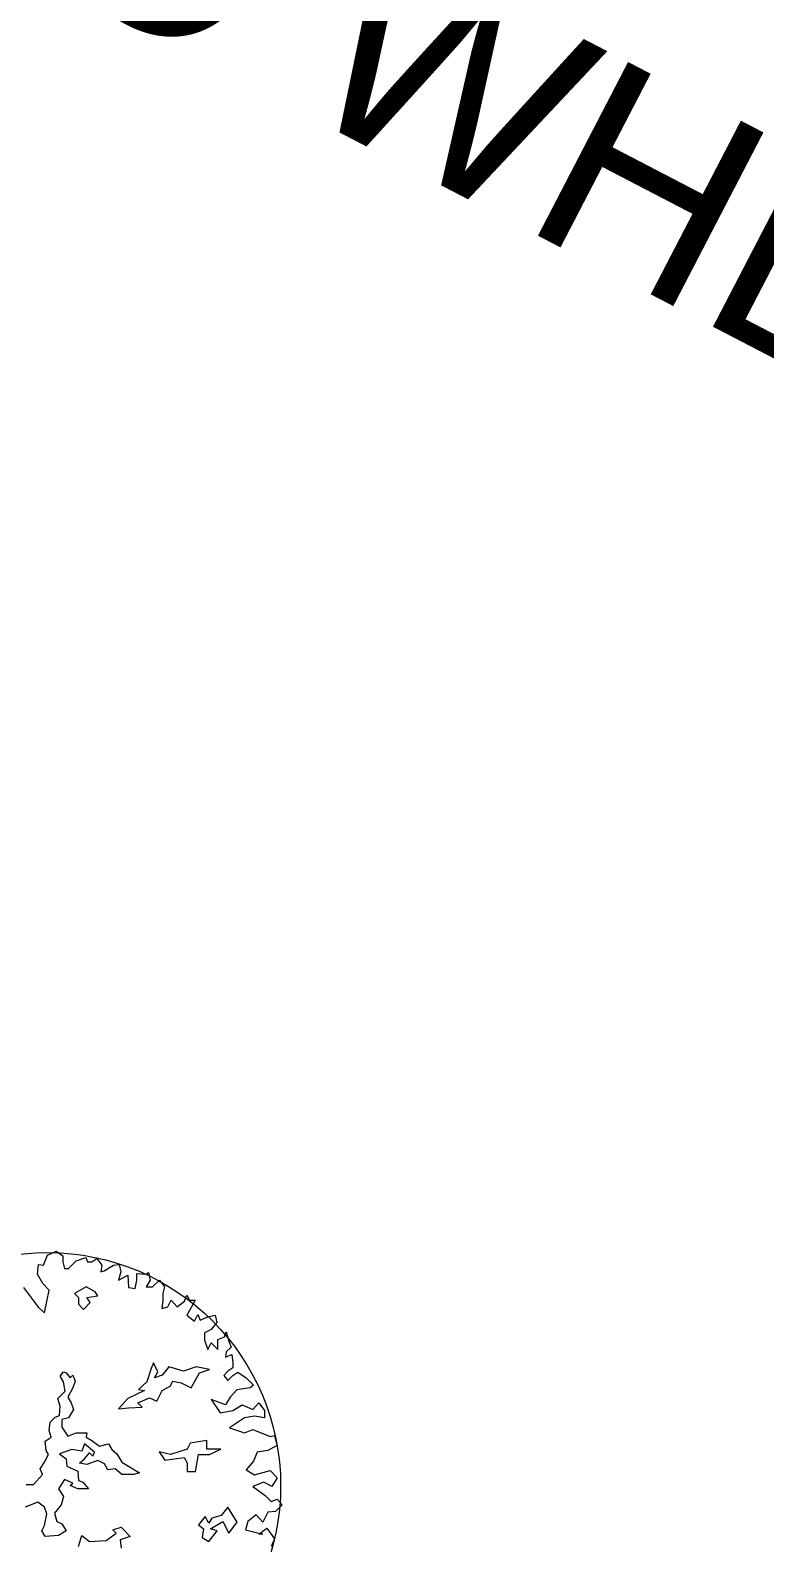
# Model space of a CAD drawing. Header units: millimetres. Extents: x 587797 to 2274247, y 1711 to 439204.
# Drawn here: x 2004571 to 2010778, y 284251 to 297018 of the extents above; entities that cross this region are included whole.
import ezdxf

# ---------------------------------------------------------------- set-up
doc = ezdxf.new("R2010")
doc.units = ezdxf.units.MM
doc.layers.add('finiture', color=7, linetype='Continuous', lineweight=20)
doc.styles.get("Standard").update_dxf_attribs({"font": 'arial.ttf'})

msp = doc.modelspace()

# ---------------------------------------------------------------- linework, layer by layer
at = {"layer": 'finiture'}
for p, q in [((2004683.077, 286594.777), (2004717.778, 286678.503)), ((2004717.778, 286678.503), (2004789.223, 286713.218)), ((2004789.223, 286713.218), (2004846.378, 286672.376)), ((2004846.378, 286672.376), (2004846.378, 286623.366)), ((2004846.378, 286623.366), (2004860.667, 286566.187)), ((2004895.368, 286566.187), (2004958.647, 286629.492)), ((2004958.647, 286629.492), (2005042.339, 286658.082)), ((2005042.339, 286658.082), (2005056.628, 286623.366)), ((2005056.628, 286623.366), (2005091.329, 286623.366)), ((2005091.329, 286623.366), (2005134.196, 286649.913)), ((2005134.196, 286649.913), (2005177.062, 286594.777)), ((2004634.087, 286517.177), (2004642.252, 286600.903)), ((2004676.953, 286439.577), (2004634.087, 286517.177)), ((2004642.252, 286600.903), (2004683.077, 286594.777)), ((2004860.667, 286566.187), (2004895.368, 286566.187)), ((2005177.062, 286594.777), (2005168.897, 286537.598)), ((2005168.897, 286537.598), (2005197.475, 286545.766)), ((2005197.475, 286545.766), (2005275.043, 286594.777)), ((2005275.043, 286594.777), (2005324.033, 286600.903)), ((2005338.322, 286537.598), (2005317.909, 286468.167)), ((2005317.909, 286468.167), (2005395.477, 286509.009)), ((2005324.033, 286600.903), (2005338.322, 286537.598)), ((2005395.477, 286509.009), (2005401.601, 286404.862)), ((2005473.045, 286468.167), (2005473.045, 286523.303)), ((2005473.045, 286523.303), (2005550.613, 286517.177)), ((2005550.613, 286517.177), (2005571.025, 286531.472)), ((2005571.025, 286531.472), (2005585.314, 286468.167)), ((2004513.652, 286404.862), (2004642.252, 286235.368)), ((2004732.067, 286382.398), (2004676.953, 286439.577)), ((2004691.242, 286192.483), (2004732.067, 286382.398)), ((2005043.223, 286411.959), (2004944.869, 286355.563)), ((2005121.186, 286369.962), (2005043.223, 286411.959)), ((2005141.576, 286333.964), (2005121.186, 286369.962)), ((2005401.601, 286404.862), (2005458.756, 286396.693)), ((2005458.756, 286396.693), (2005473.045, 286468.167)), ((2005585.314, 286468.167), (2005550.613, 286410.988)), ((2005550.613, 286410.988), (2005605.727, 286410.988)), ((2005605.727, 286410.988), (2005662.882, 286468.167)), ((2005662.882, 286468.167), (2005705.748, 286410.988)), ((2005705.748, 286410.988), (2005691.46, 286353.809)), ((2004944.869, 286355.563), (2004979.652, 286320.765)), ((2004979.652, 286320.765), (2004979.652, 286264.368)), ((2004979.652, 286264.368), (2005021.633, 286221.171)), ((2005021.633, 286221.171), (2005078.006, 286277.567)), ((2005050.419, 286320.765), (2005141.576, 286333.964)), ((2005078.006, 286277.567), (2005050.419, 286320.765)), ((2005691.46, 286298.673), (2005683.295, 286227.199)), ((2005683.295, 286227.199), (2005734.326, 286241.494)), ((2005691.46, 286353.809), (2005691.46, 286298.673)), ((2005734.326, 286241.494), (2005760.863, 286298.673)), ((2005760.863, 286298.673), (2005811.894, 286241.494)), ((2005811.894, 286241.494), (2005875.173, 286290.504)), ((2005875.173, 286290.504), (2005895.586, 286339.514)), ((2005895.586, 286339.514), (2005915.998, 286298.673)), ((2005915.998, 286298.673), (2005964.989, 286298.673)), ((2005964.989, 286298.673), (2005930.287, 286235.368)), ((2004642.252, 286235.368), (2004691.242, 286192.483)), ((2005930.287, 286235.368), (2005895.586, 286172.062)), ((2005895.586, 286172.062), (2005958.865, 286121.01)), ((2005958.865, 286121.01), (2005987.442, 286178.189)), ((2005987.442, 286178.189), (2006007.855, 286129.178)), ((2006007.855, 286129.178), (2006071.134, 286157.768)), ((2006071.134, 286157.768), (2006134.413, 286172.062)), ((2006148.702, 286108.757), (2006099.712, 286051.579)), ((2006134.413, 286172.062), (2006148.702, 286108.757)), ((2006099.712, 286051.579), (2006042.556, 286022.989)), ((2006042.556, 286022.989), (2006042.556, 285959.684)), ((2006156.867, 285967.853), (2006211.981, 285988.274)), ((2006211.981, 285988.274), (2006226.27, 286031.158)), ((2006226.27, 286031.158), (2006248.724, 285953.558)), ((2006042.556, 285959.684), (2006071.134, 285882.085)), ((2006071.134, 285882.085), (2006099.712, 285939.263)), ((2006099.712, 285939.263), (2006156.867, 285882.085)), ((2006156.867, 285882.085), (2006156.867, 285967.853)), ((2006226.27, 285861.664), (2006220.146, 285818.78)), ((2006269.136, 285902.506), (2006226.27, 285861.664)), ((2006248.724, 285953.558), (2006269.136, 285902.506)), ((2005614.154, 285769.998), (2005592.564, 285720.801)), ((2005648.938, 285693.203), (2005614.154, 285769.998)), ((2005741.294, 285735.2), (2005684.921, 285664.404)), ((2005867.235, 285700.402), (2005741.294, 285735.2)), ((2005973.985, 285735.2), (2005867.235, 285700.402)), ((2006086.732, 285713.601), (2005973.985, 285735.2)), ((2006220.146, 285818.78), (2006275.26, 285839.201)), ((2006283.425, 285726.885), (2006240.559, 285698.296)), ((2006275.26, 285839.201), (2006283.425, 285769.769)), ((2006283.425, 285769.769), (2006283.425, 285726.885)), ((2004824.925, 285657.205), (2004852.512, 285693.203)), ((2004852.512, 285608.008), (2004824.925, 285657.205)), ((2004852.512, 285693.203), (2004874.102, 285686.003)), ((2004866.905, 285531.212), (2004852.512, 285608.008)), ((2004874.102, 285686.003), (2004908.886, 285644.006)), ((2004908.886, 285644.006), (2004930.476, 285664.404)), ((2004930.476, 285664.404), (2004952.065, 285615.207)), ((2004952.065, 285615.207), (2004930.476, 285558.811)), ((2005557.781, 285608.008), (2005487.014, 285544.412)), ((2005592.564, 285720.801), (2005557.781, 285608.008)), ((2005621.351, 285644.006), (2005648.938, 285693.203)), ((2005684.921, 285664.404), (2005621.351, 285644.006)), ((2005754.488, 285573.21), (2005776.078, 285615.207)), ((2005776.078, 285615.207), (2005846.845, 285600.808)), ((2005846.845, 285600.808), (2005930.805, 285558.811)), ((2005930.805, 285558.811), (2005959.592, 285608.008)), ((2005959.592, 285608.008), (2006001.572, 285686.003)), ((2006001.572, 285686.003), (2006086.732, 285713.601)), ((2006240.559, 285698.296), (2006205.857, 285663.58)), ((2006205.857, 285663.58), (2006240.559, 285620.696)), ((2006240.559, 285620.696), (2006283.425, 285663.58)), ((2006283.425, 285663.58), (2006326.292, 285692.17)), ((2006326.292, 285692.17), (2006395.695, 285643.159)), ((2006395.695, 285643.159), (2006458.974, 285579.854)), ((2004803.335, 285467.616), (2004866.905, 285531.212)), ((2004930.476, 285558.811), (2004888.495, 285480.816)), ((2004888.495, 285480.816), (2004916.082, 285431.619)), ((2005536.191, 285537.212), (2005395.857, 285467.616)), ((2005479.817, 285431.619), (2005579.37, 285474.816)), ((2005487.014, 285544.412), (2005536.191, 285537.212)), ((2005579.37, 285474.816), (2005641.741, 285446.018)), ((2005641.741, 285446.018), (2005684.921, 285537.212)), ((2005684.921, 285537.212), (2005754.488, 285573.21)), ((2006260.971, 285479.792), (2006220.146, 285416.487)), ((2006318.127, 285543.097), (2006260.971, 285479.792)), ((2006430.396, 285557.391), (2006318.127, 285543.097)), ((2006458.974, 285579.854), (2006430.396, 285557.391)), ((2004824.925, 285404.02), (2004803.335, 285467.616)), ((2004817.729, 285326.025), (2004824.925, 285404.02)), ((2004937.672, 285375.222), (2004895.692, 285305.626)), ((2004916.082, 285431.619), (2004937.672, 285375.222)), ((2005395.857, 285467.616), (2005317.893, 285382.421)), ((2005317.893, 285382.421), (2005403.053, 285389.621)), ((2005403.053, 285389.621), (2005515.8, 285396.821)), ((2005515.8, 285396.821), (2005479.817, 285431.619)), ((2006220.146, 285416.487), (2006099.712, 285459.371)), ((2006099.712, 285459.371), (2006177.28, 285347.055)), ((2006177.28, 285347.055), (2006283.425, 285367.476)), ((2006283.425, 285367.476), (2006360.993, 285416.487)), ((2006360.993, 285416.487), (2006452.85, 285375.645)), ((2006452.85, 285375.645), (2006501.84, 285430.781)), ((2006501.84, 285430.781), (2006550.83, 285367.476)), ((2006550.83, 285367.476), (2006550.83, 285304.171)), ((2004732.569, 285198.833), (2004739.765, 285269.628)), ((2004739.765, 285269.628), (2004782.945, 285311.626)), ((2004782.945, 285311.626), (2004817.729, 285326.025)), ((2004895.692, 285305.626), (2004839.318, 285291.227)), ((2004839.318, 285291.227), (2004839.318, 285227.631)), ((2004839.318, 285227.631), (2004888.495, 285149.636)), ((2006381.406, 285304.171), (2006254.848, 285220.445)), ((2006254.848, 285220.445), (2006381.406, 285177.561)), ((2006467.139, 285318.466), (2006381.406, 285304.171)), ((2006550.83, 285304.171), (2006467.139, 285318.466)), ((2004697.785, 285107.638), (2004746.962, 285142.436)), ((2004704.982, 285029.643), (2004697.785, 285107.638)), ((2004746.962, 285142.436), (2004732.569, 285198.833)), ((2004888.495, 285149.636), (2004959.262, 285178.434)), ((2004959.262, 285178.434), (2005050.419, 285178.434)), ((2005050.419, 285178.434), (2005043.223, 285142.436)), ((2005043.223, 285142.436), (2005092.399, 285114.838)), ((2005092.399, 285114.838), (2005155.97, 285065.641)), ((2005921.519, 285090.271), (2005897.466, 285042.164)), ((2006063.163, 285112.988), (2005921.519, 285090.271)), ((2006063.163, 285042.164), (2006063.163, 285112.988)), ((2006381.406, 285177.561), (2006452.85, 285206.151)), ((2006452.85, 285206.151), (2006599.821, 285148.972)), ((2006599.821, 285148.972), (2006634.522, 285157.14)), ((2006634.522, 285157.14), (2006656.976, 285071.372)), ((2004690.588, 284931.249), (2004726.571, 284994.845)), ((2004726.571, 284994.845), (2004704.982, 285029.643)), ((2004923.279, 285036.842), (2004817.729, 285002.044)), ((2004817.729, 285002.044), (2004874.102, 284960.047)), ((2004874.102, 284960.047), (2004881.299, 284896.451)), ((2005008.439, 285023.643), (2004923.279, 285036.842)), ((2004986.849, 284924.049), (2005028.829, 284960.047)), ((2005028.829, 285086.039), (2005008.439, 285023.643)), ((2005113.989, 285016.444), (2005028.829, 285086.039)), ((2005028.829, 284960.047), (2005072.009, 285009.244)), ((2005072.009, 285009.244), (2005099.596, 284980.446)), ((2005099.596, 284980.446), (2005113.989, 285016.444)), ((2005155.97, 285065.641), (2005233.933, 285086.039)), ((2005233.933, 285086.039), (2005261.52, 285036.842)), ((2005261.52, 285036.842), (2005303.5, 285002.044)), ((2005303.5, 285002.044), (2005346.68, 284931.249)), ((2005755.821, 284995.393), (2005660.946, 285019.446)), ((2005660.946, 285019.446), (2005709.052, 284947.285)), ((2005709.052, 284947.285), (2005873.413, 284971.339)), ((2005897.466, 285042.164), (2005755.821, 284995.393)), ((2005873.413, 284971.339), (2005897.466, 284924.568)), ((2005968.288, 284853.744), (2005992.341, 284995.393)), ((2005992.341, 284995.393), (2006087.216, 284995.393)), ((2006182.091, 285042.164), (2006063.163, 285042.164)), ((2006087.216, 284995.393), (2006182.091, 285042.164)), ((2006487.551, 285016.235), (2006458.974, 284938.636)), ((2006579.408, 285030.53), (2006487.551, 285016.235)), ((2006656.976, 285071.372), (2006579.408, 285030.53)), ((2004655.805, 284874.852), (2004690.588, 284931.249)), ((2004676.195, 284825.655), (2004655.805, 284874.852)), ((2004881.299, 284896.451), (2004972.456, 284854.453)), ((2004972.456, 284854.453), (2004979.652, 284776.458)), ((2005050.419, 284910.85), (2004986.849, 284924.049)), ((2005141.576, 284945.648), (2005050.419, 284910.85)), ((2005197.95, 284916.85), (2005141.576, 284945.648)), ((2005226.736, 284867.653), (2005197.95, 284916.85)), ((2005290.306, 284874.852), (2005226.736, 284867.653)), ((2005346.68, 284825.655), (2005290.306, 284874.852)), ((2005346.68, 284931.249), (2005494.21, 284840.054)), ((2005494.21, 284840.054), (2005445.034, 284825.655)), ((2005897.466, 284924.568), (2005897.466, 284853.744)), ((2005897.466, 284853.744), (2005968.288, 284853.744)), ((2006458.974, 284938.636), (2006395.695, 284867.162)), ((2006395.695, 284867.162), (2006467.139, 284824.278)), ((2006467.139, 284824.278), (2006599.821, 284861.036)), ((2006599.821, 284861.036), (2006656.976, 284797.731)), ((2004535.861, 284741.66), (2004599.431, 284741.66)), ((2004599.431, 284741.66), (2004676.195, 284825.655)), ((2004859.709, 284783.658), (2004810.532, 284705.662)), ((2004810.532, 284705.662), (2004852.512, 284642.066)), ((2004930.476, 284754.859), (2004859.709, 284783.658)), ((2004908.886, 284734.461), (2004930.476, 284754.859)), ((2004972.456, 284705.662), (2004908.886, 284734.461)), ((2005064.812, 284705.662), (2004972.456, 284705.662)), ((2004979.652, 284776.458), (2005015.636, 284762.059)), ((2005015.636, 284762.059), (2005064.812, 284705.662)), ((2005445.034, 284825.655), (2005346.68, 284825.655)), ((2006544.707, 284760.973), (2006452.85, 284726.258)), ((2006452.85, 284726.258), (2006556.954, 284648.658)), ((2006614.109, 284726.258), (2006544.707, 284760.973)), ((2006656.976, 284797.731), (2006614.109, 284726.258)), ((2004634.215, 284592.869), (2004528.665, 284550.872)), ((2004690.588, 284550.872), (2004634.215, 284592.869)), ((2004852.512, 284642.066), (2004832.122, 284571.27)), ((2006556.954, 284648.658), (2006607.986, 284599.648)), ((2006607.986, 284599.648), (2006656.976, 284620.069)), ((2006656.976, 284620.069), (2006699.842, 284571.058)), ((2004712.178, 284494.475), (2004690.588, 284550.872)), ((2004690.588, 284396.081), (2004712.178, 284494.475)), ((2004832.122, 284571.27), (2004775.748, 284501.675)), ((2004775.748, 284501.675), (2004796.139, 284430.879)), ((2006050.749, 284472.876), (2005994.375, 284402.081)), ((2006079.535, 284416.48), (2006050.749, 284472.876)), ((2006107.122, 284458.477), (2006079.535, 284416.48)), ((2006185.086, 284480.076), (2006107.122, 284458.477)), ((2006241.459, 284550.872), (2006185.086, 284480.076)), ((2006319.422, 284423.679), (2006241.459, 284550.872)), ((2006479.386, 284487.332), (2006409.983, 284430.154)), ((2006536.542, 284424.027), (2006479.386, 284487.332)), ((2006579.408, 284507.753), (2006536.542, 284424.027)), ((2006642.687, 284515.922), (2006579.408, 284507.753)), ((2006699.842, 284571.058), (2006642.687, 284515.922)), ((2004670.198, 284352.884), (2004690.588, 284396.081)), ((2004697.785, 284303.687), (2004670.198, 284352.884)), ((2004796.139, 284430.879), (2004839.318, 284409.28)), ((2004874.102, 284352.884), (2004810.532, 284310.886)), ((2004839.318, 284409.28), (2004874.102, 284352.884)), ((2005212.343, 284268.889), (2005297.503, 284332.485)), ((2005268.717, 284360.083), (2005339.483, 284381.682)), ((2005297.503, 284332.485), (2005268.717, 284360.083)), ((2005339.483, 284381.682), (2005416.247, 284303.687)), ((2005994.375, 284402.081), (2006036.355, 284367.283)), ((2006036.355, 284367.283), (2006023.162, 284296.487)), ((2006079.535, 284261.689), (2006150.302, 284352.884)), ((2006093.928, 284367.283), (2006199.479, 284430.879)), ((2006150.302, 284352.884), (2006093.928, 284367.283)), ((2006199.479, 284430.879), (2006248.656, 284332.485)), ((2006248.656, 284332.485), (2006319.422, 284423.679)), ((2006409.983, 284430.154), (2006389.571, 284360.722)), ((2006389.571, 284360.722), (2006536.542, 284323.965)), ((2006501.84, 284323.965), (2006571.243, 284375.017)), ((2006536.542, 284323.965), (2006501.84, 284323.965)), ((2006571.243, 284375.017), (2006634.522, 284283.123)), ((2004810.532, 284310.886), (2004697.785, 284303.687)), ((2004979.652, 284219.692), (2005008.439, 284310.886)), ((2005008.439, 284310.886), (2005072.009, 284261.689)), ((2005072.009, 284261.689), (2005212.343, 284268.889)), ((2005416.247, 284303.687), (2005332.287, 284276.088)), ((2005332.287, 284276.088), (2005339.483, 284205.293)), ((2006023.162, 284296.487), (2006079.535, 284261.689)), ((2006634.522, 284283.123), (2006607.986, 284219.818))]:
    msp.add_line(p, q, dxfattribs=at)
msp.add_circle((2004718.925, 284731.333), 1968.5, dxfattribs=at)

# ---------------------------------------------------------------- texts
for p in [(2005003.077, 306610.161), (2001414.123, 299153.243)]:
    msp.add_text('TWO WHEELER PARKING', height=1652.2795, rotation=332.5443274).set_placement(p)

doc.saveas('drawing.dxf')
